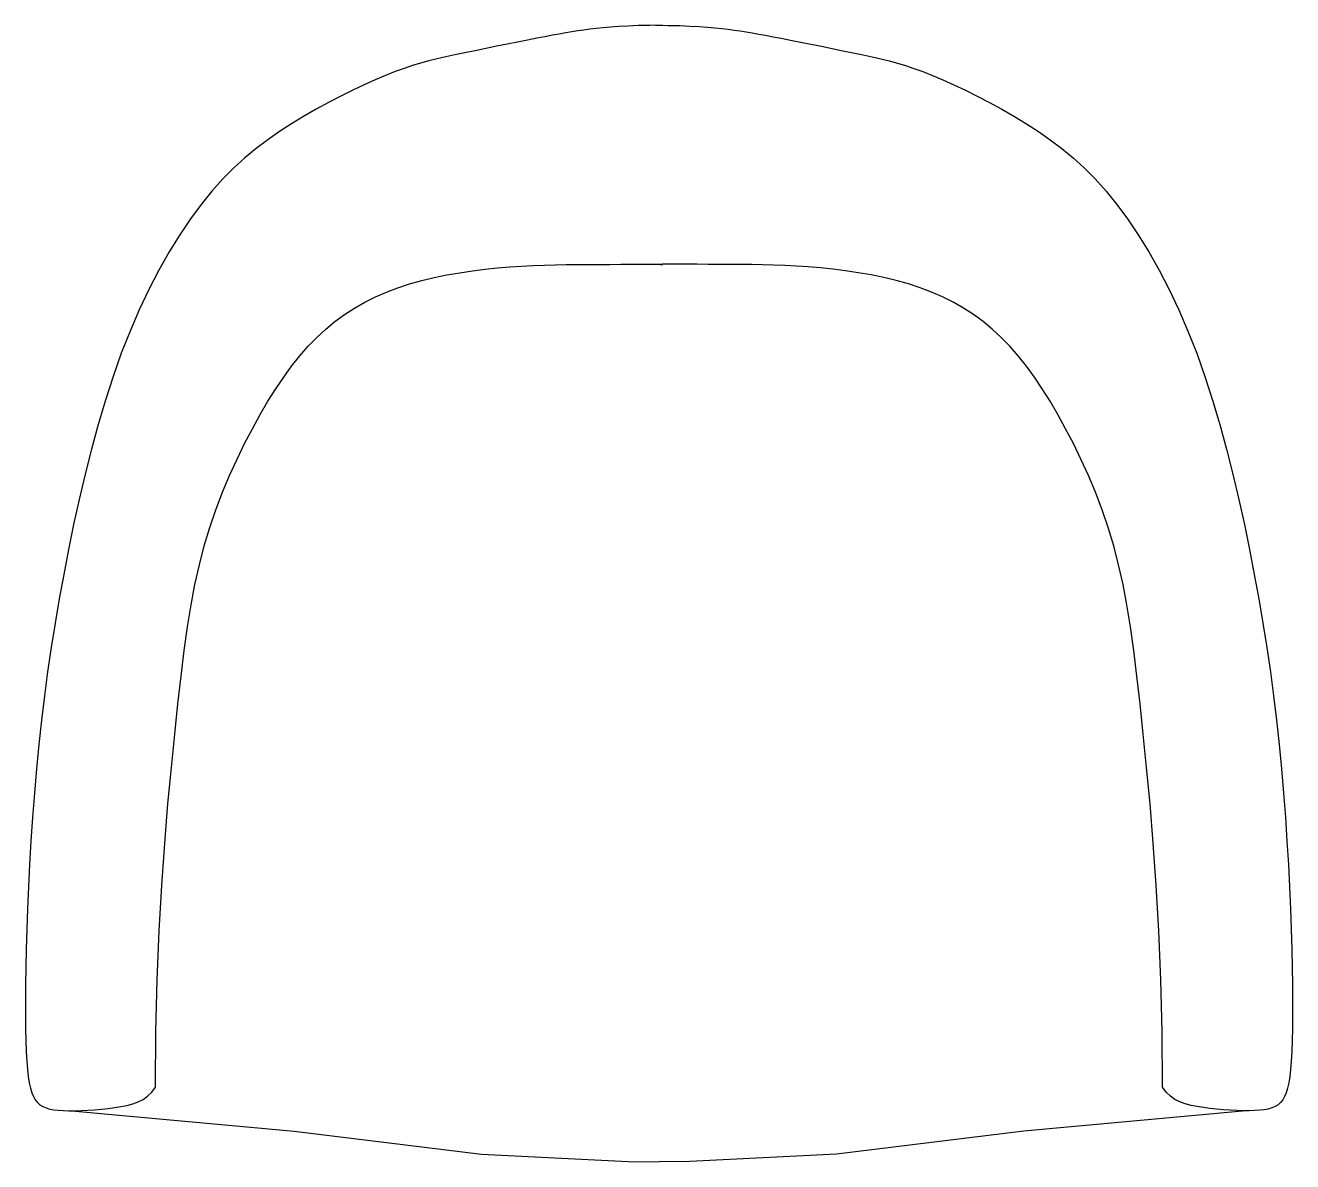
# Model space of a CAD drawing. Extents: x 12958.7 to 13024.2, y -211.3 to -152.6.
import ezdxf

# ---------------------------------------------------------------- set-up
doc = ezdxf.new("R2010")
doc.units = 0
doc.layers.get('0').update_dxf_attribs({"linetype": 'CONTINUOUS'})

# ---------------------------------------------------------------- blocks, each defined once
blk = doc.blocks.new('A$C0A122CAD')
at = {"color": 7}
for points in [[(-87.799, 66.835), (-88.462, 66.83), (-89.054, 66.818), (-89.583, 66.799), (-90.057, 66.774), (-90.484, 66.744), (-90.871, 66.71), (-91.226, 66.672), (-91.557, 66.632), (-91.872, 66.59), (-92.179, 66.546), (-92.486, 66.498), (-92.801, 66.445), (-93.132, 66.386), (-93.487, 66.321), (-93.874, 66.247), (-94.301, 66.164), (-94.774, 66.071), (-95.284, 65.97), (-95.82, 65.863), (-96.373, 65.751), (-96.931, 65.637), (-97.483, 65.523), (-98.018, 65.411), (-98.526, 65.303), (-99, 65.2), (-99.446, 65.098), (-99.874, 64.992), (-100.295, 64.878), (-100.718, 64.751), (-101.154, 64.607), (-101.613, 64.44), (-102.106, 64.245), (-102.639, 64.02), (-103.208, 63.766), (-103.806, 63.484), (-104.425, 63.177), (-105.059, 62.847), (-105.699, 62.496), (-106.339, 62.127), (-106.971, 61.742), (-107.589, 61.342), (-108.194, 60.922), (-108.788, 60.474), (-109.371, 59.991), (-109.945, 59.468), (-110.513, 58.896), (-111.075, 58.27), (-111.634, 57.582), (-112.19, 56.827), (-112.741, 56.006), (-113.284, 55.124), (-113.814, 54.182), (-114.33, 53.184), (-114.828, 52.132), (-115.305, 51.031), (-115.756, 49.883), (-116.181, 48.692), (-116.579, 47.464), (-116.952, 46.207), (-117.302, 44.928), (-117.628, 43.634), (-117.933, 42.333), (-118.218, 41.032), (-118.484, 39.738), (-118.733, 38.458), (-118.965, 37.189), (-119.18, 35.929), (-119.378, 34.676), (-119.561, 33.426), (-119.727, 32.177), (-119.879, 30.927), (-120.015, 29.672), (-120.136, 28.411), (-120.244, 27.152), (-120.339, 25.903), (-120.421, 24.672), (-120.491, 23.469), (-120.55, 22.301), (-120.599, 21.177), (-120.639, 20.106), (-120.67, 19.095), (-120.692, 18.147), (-120.706, 17.261), (-120.713, 16.439), (-120.712, 15.681), (-120.704, 14.989), (-120.69, 14.362), (-120.669, 13.802), (-120.642, 13.307), (-120.608, 12.876), (-120.566, 12.501), (-120.515, 12.178), (-120.454, 11.902), (-120.382, 11.667), (-120.297, 11.47), (-120.199, 11.303), (-120.086, 11.164), (-119.957, 11.049), (-119.81, 10.956), (-119.644, 10.882), (-119.456, 10.826), (-119.246, 10.786), (-119.012, 10.758), (-118.751, 10.742), (-118.463, 10.734), (-118.153, 10.735), (-117.825, 10.744), (-117.484, 10.761), (-117.137, 10.785), (-116.787, 10.816), (-116.44, 10.854), (-116.101, 10.897), (-115.774, 10.948), (-115.463, 11.01), (-115.168, 11.09), (-114.891, 11.193), (-114.634, 11.326), (-114.398, 11.493), (-114.185, 11.702), (-113.997, 11.957)], [(-88.167, 66.835), (-87.504, 66.83), (-86.912, 66.818), (-86.383, 66.799), (-85.909, 66.774), (-85.482, 66.744), (-85.095, 66.71), (-84.74, 66.672), (-84.409, 66.632), (-84.094, 66.59), (-83.787, 66.546), (-83.48, 66.498), (-83.165, 66.445), (-82.834, 66.386), (-82.479, 66.321), (-82.092, 66.247), (-81.665, 66.164), (-81.192, 66.071), (-80.682, 65.97), (-80.146, 65.863), (-79.593, 65.751), (-79.036, 65.637), (-78.484, 65.523), (-77.948, 65.411), (-77.44, 65.303), (-76.966, 65.2), (-76.52, 65.098), (-76.092, 64.992), (-75.671, 64.878), (-75.248, 64.751), (-74.812, 64.607), (-74.353, 64.44), (-73.86, 64.245), (-73.327, 64.02), (-72.758, 63.766), (-72.16, 63.484), (-71.541, 63.177), (-70.908, 62.847), (-70.267, 62.496), (-69.627, 62.127), (-68.995, 61.742), (-68.377, 61.342), (-67.772, 60.922), (-67.179, 60.474), (-66.596, 59.991), (-66.021, 59.468), (-65.453, 58.896), (-64.891, 58.27), (-64.332, 57.582), (-63.776, 56.827), (-63.225, 56.006), (-62.683, 55.124), (-62.152, 54.182), (-61.636, 53.184), (-61.138, 52.132), (-60.662, 51.031), (-60.21, 49.883), (-59.785, 48.692), (-59.387, 47.464), (-59.014, 46.207), (-58.665, 44.928), (-58.338, 43.634), (-58.033, 42.333), (-57.748, 41.032), (-57.482, 39.738), (-57.233, 38.458), (-57.001, 37.189), (-56.787, 35.929), (-56.588, 34.676), (-56.406, 33.426), (-56.239, 32.177), (-56.088, 30.927), (-55.951, 29.672), (-55.83, 28.411), (-55.722, 27.152), (-55.628, 25.903), (-55.546, 24.672), (-55.475, 23.469), (-55.416, 22.301), (-55.367, 21.177), (-55.327, 20.106), (-55.297, 19.095), (-55.274, 18.147), (-55.26, 17.261), (-55.253, 16.439), (-55.254, 15.681), (-55.262, 14.989), (-55.276, 14.362), (-55.297, 13.802), (-55.324, 13.307), (-55.358, 12.876), (-55.4, 12.501), (-55.451, 12.178), (-55.512, 11.902), (-55.585, 11.667), (-55.669, 11.47), (-55.768, 11.303), (-55.88, 11.164), (-56.009, 11.049), (-56.156, 10.956), (-56.322, 10.882), (-56.51, 10.826), (-56.72, 10.786), (-56.955, 10.758), (-57.216, 10.742), (-57.503, 10.734), (-57.814, 10.735), (-58.141, 10.744), (-58.482, 10.761), (-58.83, 10.785), (-59.18, 10.816), (-59.527, 10.854), (-59.865, 10.897), (-60.192, 10.948), (-60.503, 11.01), (-60.798, 11.09), (-61.075, 11.193), (-61.332, 11.326), (-61.568, 11.493), (-61.781, 11.702), (-61.969, 11.957)], [(-113.997, 11.957), (-113.973, 14.82), (-113.905, 17.509), (-113.8, 20.029), (-113.667, 22.382), (-113.513, 24.572), (-113.345, 26.602), (-113.172, 28.475), (-112.999, 30.194), (-112.834, 31.766), (-112.672, 33.204), (-112.508, 34.525), (-112.336, 35.743), (-112.153, 36.876), (-111.95, 37.94), (-111.725, 38.951), (-111.47, 39.925), (-111.183, 40.875), (-110.866, 41.801), (-110.523, 42.702), (-110.16, 43.573), (-109.78, 44.413), (-109.387, 45.218), (-108.987, 45.987), (-108.584, 46.715), (-108.182, 47.402), (-107.778, 48.048), (-107.37, 48.654), (-106.957, 49.222), (-106.536, 49.752), (-106.104, 50.246), (-105.66, 50.706), (-105.2, 51.132), (-104.723, 51.525), (-104.229, 51.888), (-103.716, 52.22), (-103.184, 52.524), (-102.633, 52.8), (-102.063, 53.049), (-101.474, 53.273), (-100.864, 53.472), (-100.235, 53.649), (-99.59, 53.803), (-98.935, 53.936), (-98.275, 54.051), (-97.616, 54.148), (-96.961, 54.229), (-96.317, 54.296), (-95.688, 54.349), (-95.078, 54.391), (-94.485, 54.422), (-93.905, 54.444), (-93.336, 54.46), (-92.772, 54.469), (-92.212, 54.475), (-91.651, 54.478), (-91.085, 54.479), (-90.515, 54.481), (-89.955, 54.483), (-89.423, 54.485), (-88.936, 54.486), (-88.513, 54.486), (-88.17, 54.484), (-87.926, 54.48), (-87.799, 54.475)], [(-61.969, 11.957), (-61.993, 14.82), (-62.061, 17.509), (-62.166, 20.029), (-62.299, 22.382), (-62.453, 24.572), (-62.621, 26.602), (-62.795, 28.475), (-62.967, 30.194), (-63.133, 31.766), (-63.295, 33.204), (-63.459, 34.525), (-63.63, 35.743), (-63.814, 36.876), (-64.016, 37.94), (-64.241, 38.951), (-64.496, 39.925), (-64.783, 40.875), (-65.1, 41.801), (-65.443, 42.702), (-65.806, 43.573), (-66.187, 44.413), (-66.579, 45.218), (-66.979, 45.987), (-67.382, 46.715), (-67.785, 47.402), (-68.189, 48.048), (-68.596, 48.654), (-69.009, 49.222), (-69.43, 49.752), (-69.862, 50.246), (-70.306, 50.706), (-70.766, 51.132), (-71.243, 51.525), (-71.738, 51.888), (-72.251, 52.22), (-72.782, 52.524), (-73.333, 52.8), (-73.903, 53.049), (-74.492, 53.273), (-75.102, 53.472), (-75.731, 53.649), (-76.376, 53.803), (-77.031, 53.936), (-77.691, 54.051), (-78.351, 54.148), (-79.005, 54.229), (-79.65, 54.296), (-80.279, 54.349), (-80.888, 54.391), (-81.481, 54.422), (-82.061, 54.444), (-82.63, 54.46), (-83.194, 54.469), (-83.754, 54.475), (-84.315, 54.478), (-84.881, 54.479), (-85.451, 54.481), (-86.011, 54.483), (-86.543, 54.485), (-87.03, 54.486), (-87.453, 54.486), (-87.796, 54.484), (-88.04, 54.48), (-88.167, 54.475)], [(-118.308, 10.735), (-106.82, 9.679), (-97.157, 8.493), (-89.577, 8.119), (-87.983, 8.104)], [(-57.658, 10.735), (-69.146, 9.679), (-78.81, 8.493), (-86.389, 8.119), (-87.983, 8.104)]]:
    blk.add_lwpolyline(points, dxfattribs=at)

msp = doc.modelspace()

# ---------------------------------------------------------------- block references
at = {"color": 7}
msp.add_blockref('A$C0A122CAD', (13079.443, -219.409), dxfattribs=at)

doc.saveas('drawing.dxf')
